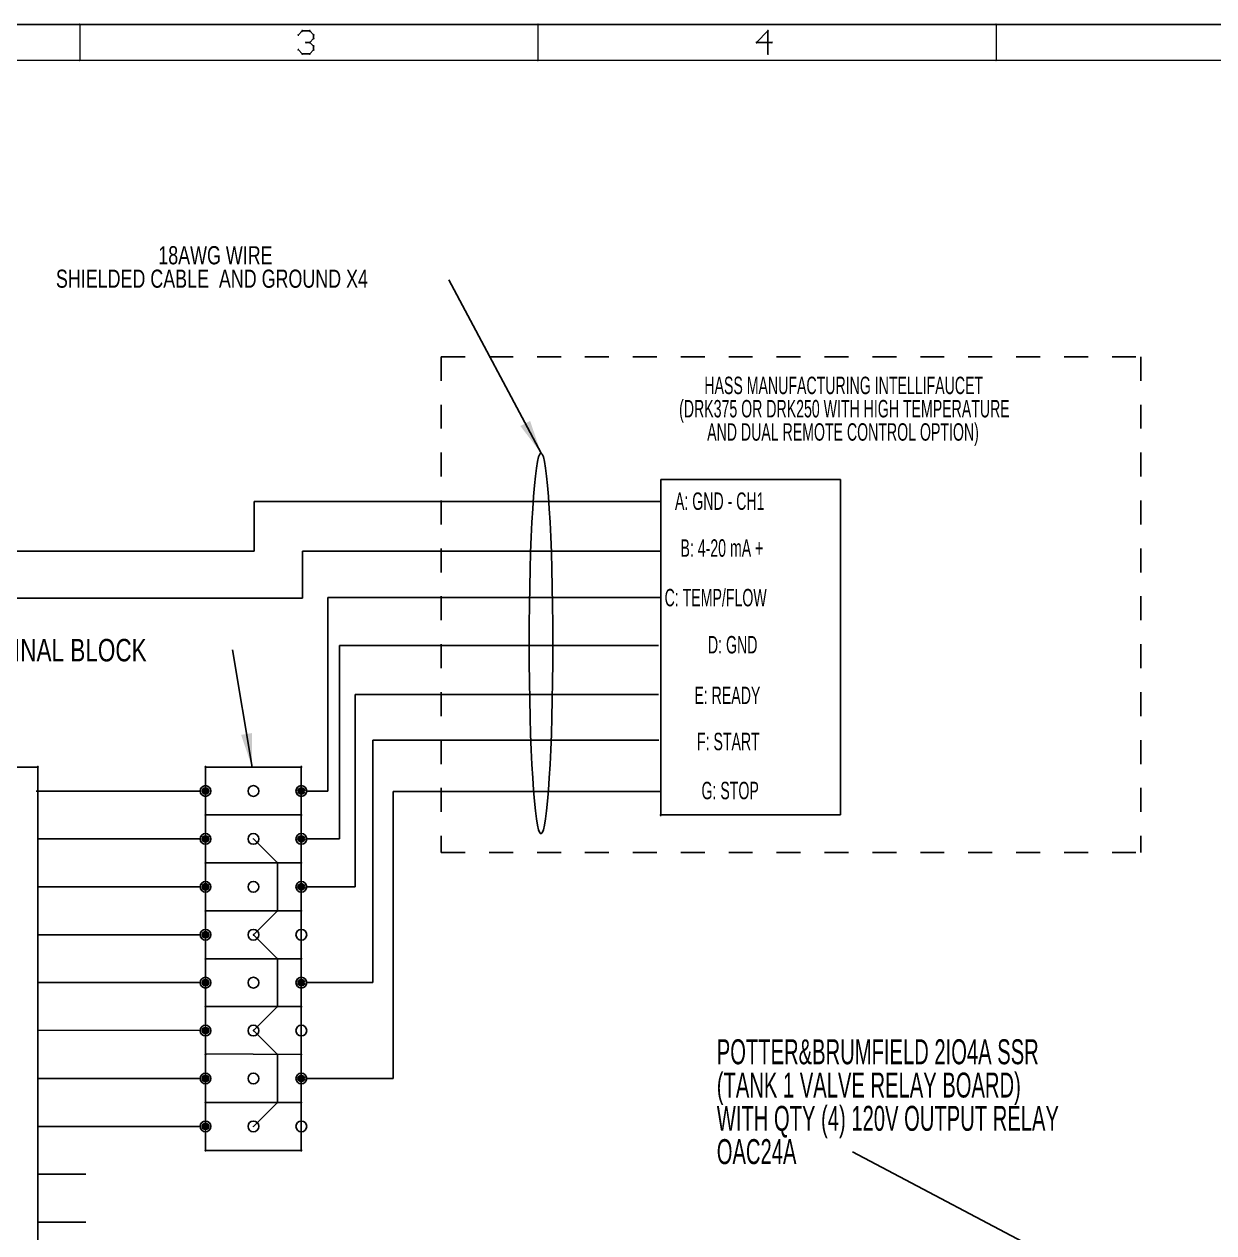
# Paper-space layout 'OUTPUT MODULE' of a CAD drawing. Header units: inches. Extents: x 0.9 to 16.5, y 0.5 to 10.7.
# Drawn here: x 4.64 to 9.61, y 5.66 to 10.7 of the extents above; entities that cross this region are included whole.
import ezdxf

# ---------------------------------------------------------------- set-up
doc = ezdxf.new("R2010")
doc.units = ezdxf.units.IN
doc.header["$MEASUREMENT"] = 0
doc.linetypes.add('DOT2', pattern=[0.025, 0, -0.025])
for name, color, linetype in [('94', 14, 'Continuous'), ('97', 94, 'Continuous'), ('TEXT', 4, 'Continuous'), ('THIN_DASHED_NEON_GREEN', 3, 'DOT2'), ('THIN_NEON_GREEN', 3, 'Continuous'), ('THIN_RED', 1, 'Continuous')]:
    doc.layers.add(name, color=color, linetype=linetype)
doc.styles.add('SLDTEXTSTYLE0', font='TXT', dxfattribs={"width": 0.736842})
doc.styles.add('SLDTEXTSTYLE2', font='TXT', dxfattribs={"width": 0.75})
doc.styles.add('SLDTEXTSTYLE9', font='TXT', dxfattribs={"width": 0.605})
doc.dimstyles.new('SLDDIMSTYLE0', dxfattribs={"dimtxt": 0.18, "dimasz": 0.14, "dimexe": 0, "dimexo": 0.0625, "dimgap": 0, "dimtad": 0, "dimtih": 1, "dimtoh": 1, "dimdec": 0, "dimrnd": 1e-09, "dimzin": 0, "dimdsep": 46, "dimtxsty": 'Standard', "dimsah": 1, "dimcen": 0.09, "dimadec": 0, "dimazin": 0, "dimtfac": 0.14, "dimtdec": 0, "dimtofl": 0, "dimtmove": 0, "dimatfit": 3, "dimfxl": 0, "dimfrac": 2, "dimtolj": 1, "dimtzin": 0, "dimarcsym": 0})

# ---------------------------------------------------------------- blocks, each defined once
blk = doc.blocks.new('SW_NOTE_0_135')
at = {"layer": 'TEXT', "color": 0, "insert": (-1.9263, 0.0459), "char_height": 0.09375, "attachment_point": 1, "style": 'SLDTEXTSTYLE2'}
blk.add_mtext('INTELLIFAUCET TERMINAL BLOCK', dxfattribs=at)
blk = doc.blocks.new('SW_NOTE_0_136')
at = {"layer": 'TEXT', "color": 0, "attachment_point": 2, "style": 'SLDTEXTSTYLE0'}
for s, insert, char_height in [('18AWG WIRE', (-0.9747, 0.1409), 0.07576), ('SHIELDED CABLE  AND GROUND X4', (-0.9893, 0.0431), 0.075758)]:
    blk.add_mtext(s, dxfattribs=dict(at, insert=insert, char_height=char_height))
blk = doc.blocks.new('SW_NOTE_0_137')
at = {"layer": 'TEXT', "color": 0, "attachment_point": 1, "style": 'SLDTEXTSTYLE9'}
for s, insert, char_height in [('POTTER&BRUMFIELD 2IO4A SSR', (-0.5664, 0.4703), 0.104167), ('(TANK 1 VALVE RELAY BOARD)', (-0.5664, 0.3314), 0.104167), ('WITH QTY (4) 120V OUTPUT RELAY', (-0.5664, 0.1925), 0.104167), ('OAC24A', (-0.5664, 0.0536), 0.10417)]:
    blk.add_mtext(s, dxfattribs=dict(at, insert=insert, char_height=char_height))

psp = doc.layouts.new('OUTPUT MODULE')

# ---------------------------------------------------------------- linework, layer by layer
at = {"layer": '94', "lineweight": 25}
for p, q in [((7.3, 8.8), (7.3, 7.4)), ((4.7, 7.6), (4.7, 3.6)), ((4.9, 5.9), (4.7, 5.9)), ((4.9, 5.7), (4.7, 5.7))]:
    psp.add_line(p, q, dxfattribs=at)
for centre in [(5.4, 7.5), (5.6, 7.5), (5.8, 7.5), (5.4, 7.3), (5.6, 7.3), (5.8, 7.3), (5.4, 7.1), (5.6, 7.1), (5.8, 7.1), (5.4, 6.9), (5.6, 6.9), (5.8, 6.9), (5.4, 6.7), (5.6, 6.7), (5.8, 6.7), (5.4, 6.5), (5.6, 6.5), (5.8, 6.5), (5.4, 6.3), (5.6, 6.3), (5.8, 6.3), (5.4, 6.1), (5.6, 6.1), (5.8, 6.1)]:
    psp.add_circle(centre, 0.0224, dxfattribs=at)
at = {"layer": '94', "lineweight": 18}
for centre, radius, start, end in [((7.3, 8.7), 0.0015, 270, 90), ((7.3, 8.5), 0.0015, 270, 90), ((7.3, 8.3), 0.0015, 270, 90), ((7.3, 8.1), 0.0015, 270, 90), ((7.3, 7.9), 0.0015, 270, 90), ((7.3, 7.7), 0.0015, 270, 90), ((4.7, 7.6), 0.0025, 0, 180), ((4.7, 7.6), 0.0025, 270, 90), ((5.4, 7.6), 0.0025, 90, 270), ((5.4, 7.6), 0.0025, 0, 180), ((5.8, 7.6), 0.0025, 0, 180), ((5.8, 7.6), 0.0025, 270, 90), ((4.7, 7.5), 0.0015, 90, 270), ((7.3, 7.5), 0.0015, 270, 90), ((5.4, 7.4), 0.0025, 90, 270), ((5.4, 7.4), 0.0025, 90, 270), ((5.4, 7.4), 0.0025, 0, 180), ((5.4, 7.4), 0.0025, 180, 0), ((5.8, 7.4), 0.0025, 0, 180), ((5.8, 7.4), 0.0025, 180, 0), ((5.8, 7.4), 0.0025, 270, 90), ((5.8, 7.4), 0.0025, 270, 90), ((7.3, 7.4), 0.0025, 90, 270), ((7.3, 7.4), 0.0025, 180, 0), ((4.7, 7.3), 0.0015, 90, 270), ((5.4, 7.2), 0.0025, 90, 270), ((5.4, 7.2), 0.0025, 90, 270), ((5.4, 7.2), 0.0025, 0, 180), ((5.4, 7.2), 0.0025, 180, 0), ((5.8, 7.2), 0.0025, 0, 180), ((5.8, 7.2), 0.0025, 180, 0), ((5.8, 7.2), 0.0025, 270, 90), ((5.8, 7.2), 0.0025, 270, 90), ((4.7, 7.1), 0.0015, 90, 270), ((5.4, 7), 0.0025, 90, 270), ((5.4, 7), 0.0025, 90, 270), ((5.4, 7), 0.0025, 0, 180), ((5.4, 7), 0.0025, 180, 0), ((5.8, 7), 0.0025, 0, 180), ((5.8, 7), 0.0025, 180, 0), ((5.8, 7), 0.0025, 270, 90), ((5.8, 7), 0.0025, 270, 90), ((4.7, 6.9), 0.0015, 90, 270), ((5.4, 6.8), 0.0025, 90, 270), ((5.4, 6.8), 0.0025, 90, 270), ((5.4, 6.8), 0.0025, 0, 180), ((5.4, 6.8), 0.0025, 180, 0), ((5.8, 6.8), 0.0025, 0, 180), ((5.8, 6.8), 0.0025, 180, 0), ((5.8, 6.8), 0.0025, 270, 90), ((5.8, 6.8), 0.0025, 270, 90), ((4.7, 6.7), 0.0015, 90, 270), ((5.4, 6.6), 0.0025, 90, 270), ((5.4, 6.6), 0.0025, 90, 270), ((5.4, 6.6), 0.0025, 0, 180), ((5.4, 6.6), 0.0025, 180, 0), ((5.8, 6.6), 0.0025, 0, 180), ((5.8, 6.6), 0.0025, 180, 0), ((5.8, 6.6), 0.0025, 270, 90), ((5.8, 6.6), 0.0025, 270, 90), ((4.7, 6.5), 0.0015, 90, 270), ((5.4, 6.4), 0.0025, 90, 270), ((5.4, 6.4), 0.0025, 90, 270), ((5.4, 6.4), 0.0025, 0, 180), ((5.4, 6.4), 0.0025, 180, 0), ((5.8, 6.4), 0.0025, 0, 180), ((5.8, 6.4), 0.0025, 180, 0), ((5.8, 6.4), 0.0025, 270, 90), ((5.8, 6.4), 0.0025, 270, 90), ((4.7, 6.3), 0.0015, 90, 270), ((5.4, 6.2), 0.0025, 90, 270), ((5.4, 6.2), 0.0025, 90, 270), ((5.4, 6.2), 0.0025, 0, 180), ((5.4, 6.2), 0.0025, 180, 0), ((5.8, 6.2), 0.0025, 0, 180), ((5.8, 6.2), 0.0025, 180, 0), ((5.8, 6.2), 0.0025, 270, 90), ((5.8, 6.2), 0.0025, 270, 90), ((4.7, 6.1), 0.0015, 90, 270), ((5.4, 6), 0.0025, 90, 270), ((5.4, 6), 0.0025, 90, 270), ((5.4, 6), 0.0025, 0, 180), ((5.4, 6), 0.0025, 180, 0), ((5.8, 6), 0.0025, 0, 180), ((5.8, 6), 0.0025, 180, 0), ((5.8, 6), 0.0025, 270, 90), ((5.8, 6), 0.0025, 270, 90), ((4.7, 5.9), 0.0015, 90, 270), ((4.7, 5.7), 0.0015, 90, 270)]:
    psp.add_arc(centre, radius, start, end, dxfattribs=at)
at = {"layer": '97', "lineweight": 25}
for p, q in [((16.5, 10.7), (0.9, 10.7)), ((5.7879, 10.6567), (5.8037, 10.6725)), ((5.8037, 10.6725), (5.8354, 10.6725)), ((5.8354, 10.6725), (5.8512, 10.6567)), ((5.8512, 10.6567), (5.8512, 10.6408)), ((7.7479, 10.6725), (7.7004, 10.625)), ((7.7479, 10.5776), (7.7479, 10.6725)), ((5.8354, 10.625), (5.8196, 10.625)), ((5.8512, 10.6408), (5.8354, 10.625)), ((5.8354, 10.625), (5.8512, 10.6092)), ((5.8512, 10.6092), (5.8512, 10.5934)), ((7.7004, 10.625), (7.7637, 10.625)), ((5.8037, 10.5776), (5.7879, 10.5934)), ((5.8354, 10.5776), (5.8037, 10.5776)), ((5.8512, 10.5934), (5.8354, 10.5776))]:
    psp.add_line(p, q, dxfattribs=at)
at = {"layer": '97', "lineweight": 18}
for p, q in [((4.875, 10.7), (4.875, 10.55)), ((6.7875, 10.7), (6.7875, 10.55)), ((8.7, 10.7), (8.7, 10.55)), ((16.35, 10.55), (1.05, 10.55))]:
    psp.add_line(p, q, dxfattribs=at)
for centre, radius, start, end in [((4.875, 10.7), 0.000984, 0, 180), ((6.7875, 10.7), 0.000984, 0, 180), ((8.7, 10.7), 0.000984, 0, 180), ((5.7879, 10.6567), 0.002, 135, 315), ((5.8037, 10.6725), 0.002, 90, 270), ((5.8037, 10.6725), 0.002, 315, 135), ((5.8354, 10.6725), 0.002, 44.9899, 224.9899), ((5.8354, 10.6725), 0.002, 270, 90), ((5.8512, 10.6567), 0.002, 0, 180), ((5.8512, 10.6567), 0.002, 224.9899, 44.9899), ((7.7479, 10.6725), 0.002, 0, 180), ((7.7479, 10.6725), 0.002, 315.0101, 135.0101), ((5.7879, 10.5934), 0.002, 45, 225), ((5.8196, 10.625), 0.002, 90, 270), ((5.8354, 10.625), 0.002, 45, 225), ((5.8354, 10.625), 0.002, 135, 315), ((5.8354, 10.625), 0.002, 270, 90), ((5.8512, 10.6408), 0.002, 180, 0), ((5.8512, 10.6092), 0.002, 0, 180), ((5.8512, 10.6408), 0.002, 315, 135), ((5.8512, 10.6092), 0.002, 224.9899, 44.9899), ((5.8512, 10.5934), 0.002, 315.0101, 135.0101), ((7.7004, 10.625), 0.002, 90, 270), ((7.7004, 10.625), 0.002, 134.9899, 314.9899), ((7.7637, 10.625), 0.002, 270, 90), ((4.875, 10.55), 0.000984, 180, 0), ((5.8037, 10.5776), 0.002, 90, 270), ((5.8037, 10.5776), 0.002, 225, 45), ((5.8354, 10.5776), 0.002, 135.0101, 315.0101), ((5.8354, 10.5776), 0.002, 270, 90), ((5.8512, 10.5934), 0.002, 180, 0), ((6.7875, 10.55), 0.000984, 180, 0), ((7.7479, 10.5776), 0.002, 180, 0), ((8.7, 10.55), 0.000984, 180, 0)]:
    psp.add_arc(centre, radius, start, end, dxfattribs=at)
at = {"layer": 'TEXT', "lineweight": 25}
for p, q in [((5.6, 7.3), (5.7, 7.2)), ((5.7, 7.2), (5.7, 7)), ((5.7, 7), (5.6, 6.9)), ((5.6, 6.9), (5.7, 6.8)), ((5.7, 6.8), (5.7, 6.6)), ((5.7, 6.6), (5.6, 6.5)), ((5.6, 6.5), (5.7, 6.4)), ((5.7, 6.4), (5.7, 6.2)), ((5.7, 6.2), (5.6, 6.1))]:
    psp.add_line(p, q, dxfattribs=at)
at = {"layer": 'TEXT', "lineweight": 50}
for centre in [(5.4, 7.5), (5.8, 7.5), (5.4, 7.3), (5.8, 7.3), (5.4, 7.1), (5.8, 7.1), (5.4, 6.9), (5.4, 6.7), (5.8, 6.7), (5.4, 6.5), (5.4, 6.3), (5.8, 6.3), (5.4, 6.1)]:
    psp.add_circle(centre, 0.01, dxfattribs=at)
at = {"layer": 'TEXT', "lineweight": 18}
for centre, start, end in [((5.4, 7.5), 270, 90), ((5.8, 7.5), 90, 270), ((5.4, 7.3), 270, 90), ((5.6, 7.3), 45, 225), ((5.8, 7.3), 90, 270), ((5.7, 7.2), 0, 180), ((5.7, 7.2), 225, 45), ((5.4, 7.1), 270, 90), ((5.8, 7.1), 90, 270), ((5.7, 7), 180, 0), ((5.7, 7), 315, 135), ((5.4, 6.9), 270, 90), ((5.6, 6.9), 45, 225), ((5.6, 6.9), 135, 315), ((5.7, 6.8), 0, 180), ((5.7, 6.8), 225, 45), ((5.4, 6.7), 270, 90), ((5.8, 6.7), 90, 270), ((5.7, 6.6), 180, 0), ((5.7, 6.6), 315, 135), ((5.4, 6.5), 270, 90), ((5.6, 6.5), 45, 225), ((5.6, 6.5), 135, 315), ((5.7, 6.4), 0, 180), ((5.7, 6.4), 225, 45), ((5.4, 6.3), 270, 90), ((5.8, 6.3), 90, 270), ((5.7, 6.2), 180, 0), ((5.7, 6.2), 315, 135), ((5.4, 6.1), 270, 90), ((5.6, 6.1), 135, 315)]:
    psp.add_arc(centre, 0.0015, start, end, dxfattribs=at)
at = {"layer": 'THIN_DASHED_NEON_GREEN'}
for p, q in [((6.384, 9.3127), (9.3043, 9.3127)), ((6.384, 9.3127), (6.384, 7.2429)), ((9.3043, 9.3127), (9.3043, 7.2429)), ((6.384, 7.2429), (9.3043, 7.2429))]:
    psp.add_line(p, q, dxfattribs=at)
at = {"layer": 'THIN_NEON_GREEN', "lineweight": 25}
for p, q in [((5.8, 7.6), (5.4, 7.6)), ((5.4, 7.6), (5.4, 7.4)), ((5.8, 7.4), (5.8, 7.6)), ((5.4, 7.4), (5.4, 7.2)), ((5.8, 7.2), (5.8, 7.4)), ((5.4, 7.2), (5.4, 7)), ((5.8, 7), (5.8, 7.2)), ((5.4, 7), (5.4, 6.8)), ((5.8, 6.8), (5.8, 7)), ((5.4, 6.8), (5.4, 6.6)), ((5.8, 6.6), (5.8, 6.8)), ((5.4, 6.6), (5.4, 6.4)), ((5.8, 6.4), (5.8, 6.6)), ((5.4, 6.4), (5.4, 6.2)), ((5.8, 6.2), (5.8, 6.4)), ((5.4, 6.2), (5.4, 6)), ((5.8, 6), (5.8, 6.2))]:
    psp.add_line(p, q, dxfattribs=at)
at = {"layer": 'THIN_NEON_GREEN'}
for p, q in [((5.4, 7.4), (5.7975, 7.4)), ((5.4, 7.2), (5.8, 7.2)), ((5.4025, 7), (5.8, 7)), ((5.4, 6.8), (5.7975, 6.8)), ((5.4, 6.6), (5.7975, 6.6)), ((5.4, 6.4025), (5.7975, 6.4)), ((5.4, 6.2), (5.7975, 6.2)), ((5.3975, 6), (5.7975, 6))]:
    psp.add_line(p, q, dxfattribs=at)
psp.add_ellipse((6.8005, 8.1163), major_axis=(0, 0.7944), ratio=0.061828, dxfattribs=at)
at = {"layer": 'THIN_RED'}
for p, q in [((7.3, 8.8), (8.0512, 8.8)), ((8.0512, 7.4), (8.0512, 8.8)), ((7.3, 8.7092), (5.6033, 8.7092)), ((5.6033, 8.5007), (5.6033, 8.7092)), ((2.2037, 8.5007), (5.6033, 8.5007)), ((7.3, 8.5015), (5.8055, 8.5015)), ((5.8055, 8.5015), (5.8055, 8.3048)), ((2.2, 8.3048), (5.8055, 8.3048)), ((7.3, 8.3076), (5.9105, 8.3076)), ((5.9105, 8.3076), (5.9105, 7.5)), ((5.959, 7.3), (5.959, 8.1081)), ((7.291, 8.1081), (5.959, 8.1081)), ((6.025, 7.1), (6.025, 7.903)), ((7.2915, 7.903), (6.025, 7.903)), ((6.0985, 6.7), (6.0985, 7.7119)), ((7.2926, 7.7119), (6.0985, 7.7119)), ((4.1, 7.6), (4.6975, 7.6)), ((5.3776, 7.5), (4.6931, 7.5)), ((5.8224, 7.5), (5.9105, 7.5)), ((6.184, 6.3), (6.184, 7.4985)), ((7.3, 7.4985), (6.184, 7.4985)), ((7.3025, 7.4), (8.0512, 7.4)), ((5.3776, 7.3), (4.6985, 7.3)), ((5.8224, 7.3), (5.959, 7.3)), ((5.3776, 7.1), (4.7, 7.1)), ((5.8224, 7.1), (6.025, 7.1)), ((5.3776, 6.9), (4.7, 6.9)), ((5.3776, 6.7), (4.7, 6.7)), ((5.8224, 6.7), (6.0985, 6.7)), ((5.3776, 6.5), (4.7, 6.5015)), ((5.3776, 6.3), (4.7, 6.3)), ((5.8224, 6.3), (6.184, 6.3)), ((5.3776, 6.1), (4.7, 6.1))]:
    psp.add_line(p, q, dxfattribs=at)

# ---------------------------------------------------------------- block references
at = {"layer": 'TEXT'}
for name, p in [('SW_NOTE_0_136', (6.4162, 9.6334)), ('SW_NOTE_0_135', (5.5134, 8.089)), ('SW_NOTE_0_137', (8.1006, 5.9933))]:
    psp.add_blockref(name, p, dxfattribs=at)

# ---------------------------------------------------------------- texts
at = {"layer": 'TEXT', "style": 'SLDTEXTSTYLE9'}
for s, insert, char_height, attachment_point in [('HASS MANUFACTURING INTELLIFAUCET', (8.0641, 9.2296), 0.072917, 2), ('(DRK375 OR DRK250 WITH HIGH TEMPERATURE', (8.067, 9.1324), 0.072917, 2), ('AND DUAL REMOTE CONTROL OPTION)', (8.0611, 9.0352), 0.072917, 2), ('A: GND - CH1', (7.3597, 8.7464), 0.072917, 1), ('B: 4-20 mA +', (7.3827, 8.5508), 0.072917, 1), ('C: TEMP/FLOW', (7.3165, 8.3438), 0.072917, 1), ('D: GND', (7.4975, 8.1472), 0.07292, 1), ('E: READY', (7.4407, 7.9358), 0.07292, 1), ('F: START', (7.4516, 7.7431), 0.07292, 1), ('G: STOP', (7.4705, 7.5385), 0.07292, 1)]:
    psp.add_mtext(s, dxfattribs=dict(at, insert=insert, char_height=char_height, attachment_point=attachment_point))

# ---------------------------------------------------------------- leaders
at = {"layer": 'TEXT'}
for points in [[(6.8005, 8.9107), (6.4162, 9.6334)], [(5.5942, 7.6), (5.5134, 8.089)], [(9.607, 5.2), (8.1006, 5.9933)]]:
    psp.add_leader(points, dimstyle='SLDDIMSTYLE0', dxfattribs=at)

doc.saveas('drawing.dxf')
